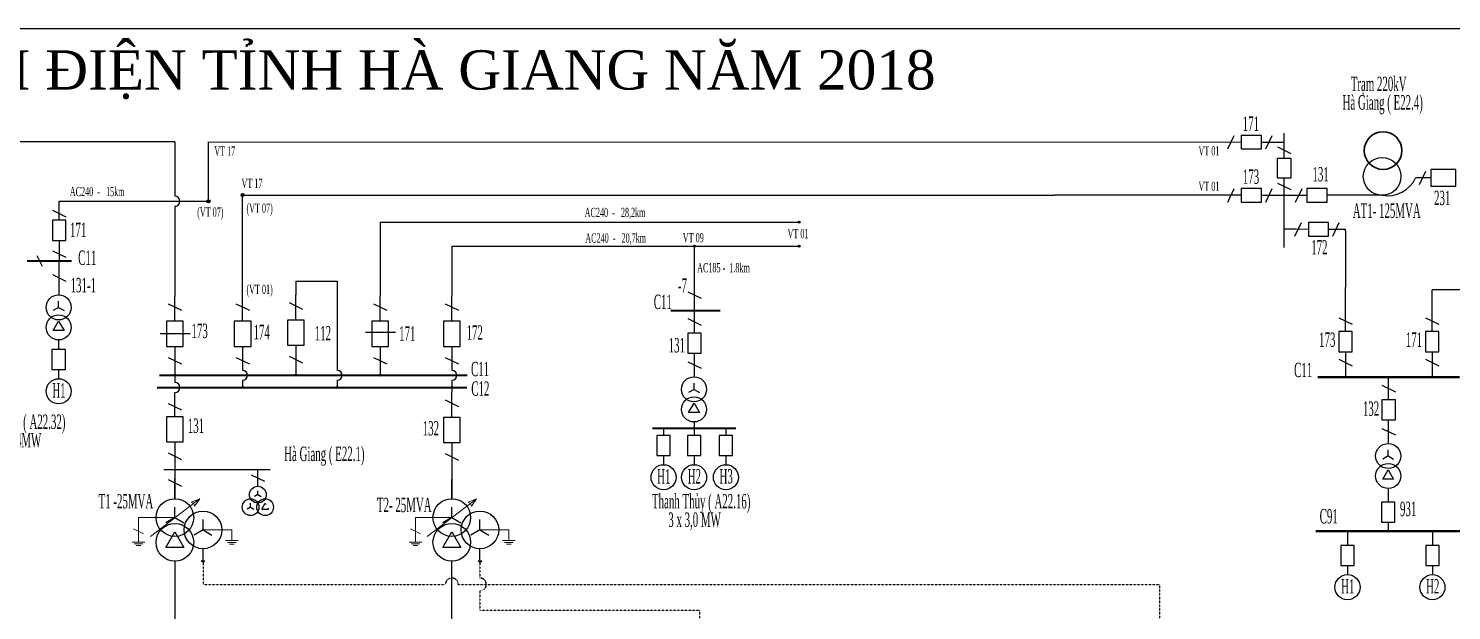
# Model space of a CAD drawing. Header units: inches. Extents: x 5954 to 16840, y 1852 to 5708.
# Drawn here: x 7157 to 7937, y 5389 to 5708 of the extents above; entities that cross this region are included whole.
import ezdxf

# ---------------------------------------------------------------- set-up
doc = ezdxf.new("R2010")
doc.units = ezdxf.units.IN
doc.header["$LTSCALE"] = 0.007
doc.header["$MEASUREMENT"] = 0
doc.linetypes.add('HIDDENX2', pattern=[0.75, 0.5, -0.25])
doc.layers.get('0').update_dxf_attribs({"color": 8, "lineweight": 25})
for name, color, linetype, lineweight in [('0.4+6kV', 6, 'Continuous', 25), ('Cap 22', 170, 'HIDDENX2', 25), ('DZ 22+10', 170, 'Continuous', 25), ('DZ 35', 30, 'Continuous', 25), ('DZ110', 1, 'Continuous', 25), ('TC 110', 1, 'Continuous', 35), ('TC04', 6, 'Continuous', 35), ('Tiep dat', 7, 'Continuous', 15)]:
    doc.layers.add(name, color=color, linetype=linetype, lineweight=lineweight)
for name, color, linetype in [('BINHDO', 3, 'Continuous'), ('Chu', 7, 'Continuous'), ('so', 7, 'Continuous')]:
    doc.layers.add(name, color=color, linetype=linetype)
doc.styles.add('chu', font='times.ttf', dxfattribs={"width": 0.5, "height": 0.2})
doc.styles.get("Standard").update_dxf_attribs({"font": 'tahoma.ttf'})

msp = doc.modelspace()

# ---------------------------------------------------------------- hatches: boundary and pattern name
at = {"layer": 'DZ110'}
for points in [[(7254.93, 5613.06, 1), (7256.66, 5613.06, 1)], [(7273.67, 5616.45, 1), (7275.4, 5616.45, 1)], [(7579.83, 5601.64, 1), (7578.76, 5601.64, 1)], [(7522.49, 5588.47, 1), (7521.41, 5588.47, 1)], [(7579.83, 5588.47, 1), (7578.76, 5588.47, 1)], [(7237.96, 5517.87, 1), (7236.88, 5517.87, 1)], [(7304.15, 5517.87, 1), (7303.07, 5517.87, 1)], [(7350.39, 5517.87, 1), (7349.31, 5517.87, 1)], [(7350.39, 5517.87, 1), (7349.31, 5517.87, 1)], [(7275.07, 5511.19, 1), (7273.99, 5511.19, 1)], [(7326.83, 5511.19, 1), (7325.75, 5511.19, 1)], [(7389.62, 5511.19, 1), (7388.54, 5511.19, 1)]]:
    msp.add_hatch(color=1, dxfattribs=at).paths.add_polyline_path(points)

# ---------------------------------------------------------------- linework, layer by layer
at = {"color": 0}
msp.add_lwpolyline([(8371.67, 4027.59), (6031.74, 4027.59), (6031.74, 5707.54), (8371.67, 5707.54)], close=True, dxfattribs=at)
at = {"layer": '0.4+6kV', "color": 6}
for p, q in [((7170.78, 5542.34), (7173.76, 5547.51)), ((7176.74, 5542.34), (7170.78, 5542.34)), ((7173.76, 5547.51), (7176.74, 5542.34)), ((7173.76, 5537.19), (7173.76, 5532.03)), ((7173.76, 5521.03), (7173.76, 5516.01)), ((7173.76, 5519.98), (7173.76, 5516.01)), ((7173.76, 5512.36), (7173.76, 5512.36)), ((7518.73, 5497.52), (7521.71, 5502.68)), ((7521.71, 5502.68), (7524.69, 5497.52)), ((7524.69, 5497.52), (7518.73, 5497.52)), ((7505.04, 5488.69), (7505.04, 5485.01)), ((7521.75, 5492.37), (7521.75, 5485.01)), ((7539.18, 5488.69), (7539.18, 5485.01)), ((7505.04, 5474.01), (7505.04, 5468.99)), ((7505.04, 5472.96), (7505.04, 5468.99)), ((7521.75, 5474.01), (7521.75, 5468.99)), ((7521.75, 5472.96), (7521.75, 5468.99)), ((7539.18, 5474.01), (7539.18, 5468.99)), ((7539.18, 5472.96), (7539.18, 5468.99)), ((7505.04, 5465.34), (7505.04, 5465.34)), ((7521.75, 5465.34), (7521.75, 5465.34)), ((7539.18, 5465.34), (7539.18, 5465.34)), ((7898.9, 5461.07), (7901.88, 5466.23)), ((7901.88, 5466.23), (7904.86, 5461.07)), ((7904.86, 5461.07), (7898.9, 5461.07)), ((7901.92, 5455.91), (7901.92, 5448.56)), ((7879.6, 5432.22), (7879.6, 5424.86)), ((7901.92, 5437.56), (7901.92, 5432.54)), ((7901.92, 5436.51), (7901.92, 5432.54)), ((7926.1, 5432.22), (7926.1, 5424.86)), ((7879.6, 5413.86), (7879.6, 5408.85)), ((7879.6, 5412.81), (7879.6, 5408.85)), ((7926.1, 5413.86), (7926.1, 5408.85)), ((7926.1, 5412.81), (7926.1, 5408.85)), ((7879.6, 5405.19), (7879.6, 5405.19)), ((7926.1, 5405.19), (7926.1, 5405.19))]:
    msp.add_line(p, q, dxfattribs=at)
for centre in [(7173.76, 5544.07), (7173.76, 5509.14), (7173.76, 5509.14), (7521.71, 5499.24), (7505.04, 5462.12), (7505.04, 5462.12), (7521.75, 5462.12), (7521.75, 5462.12), (7539.18, 5462.12), (7539.18, 5462.12), (7901.88, 5462.79), (7879.6, 5401.97), (7926.1, 5401.97)]:
    msp.add_circle(centre, 6.87, dxfattribs=at)
at = {"layer": 'BINHDO', "color": 3, "lineweight": 30}
msp.add_circle((7899.04, 5640.76), 10.31, dxfattribs=at)
at = {"layer": 'Cap 22'}
for p, q in [((7252.82, 5415.51), (7252.82, 5403.51)), ((7404.49, 5415.51), (7404.48, 5407.01)), ((7252.82, 5403.51), (7385.58, 5403.51)), ((7392.58, 5403.51), (7776.8, 5403.5)), ((7776.8, 5361.23), (7776.8, 5403.5)), ((7404.48, 5400.01), (7404.48, 5389.35)), ((7404.48, 5389.35), (7524.95, 5389.35)), ((7524.95, 5361.23), (7524.95, 5389.35))]:
    msp.add_line(p, q, dxfattribs=at)
for centre, start, end in [((7389.08, 5403.51), 359.99926, 179.99926), ((7404.48, 5403.51), 269.99926, 89.99926)]:
    msp.add_arc(centre, 3.5, start, end, dxfattribs=at)
at = {"layer": 'DZ 22+10', "color": 170}
for p, q in [((7252.82, 5433.3), (7247.91, 5430.46)), ((7252.82, 5433.3), (7252.82, 5438.97)), ((7252.82, 5433.3), (7257.74, 5430.46)), ((7404.49, 5433.3), (7399.57, 5430.46)), ((7404.49, 5433.3), (7404.49, 5438.97)), ((7404.49, 5433.3), (7409.4, 5430.46)), ((7252.82, 5416.31), (7252.82, 5422.99)), ((7404.49, 5416.31), (7404.49, 5422.99)), ((7252.82, 5415.51), (7251.81, 5416.31)), ((7251.81, 5416.31), (7253.84, 5416.31)), ((7252.82, 5415.51), (7253.84, 5416.31)), ((7404.49, 5415.51), (7403.47, 5416.31)), ((7403.47, 5416.31), (7405.5, 5416.31)), ((7404.49, 5415.51), (7405.5, 5416.31))]:
    msp.add_line(p, q, dxfattribs=at)
for centre in [(7252.82, 5433.3), (7404.49, 5433.3)]:
    msp.add_circle(centre, 10.31, dxfattribs=at)
at = {"layer": 'DZ 35'}
for p, q in [((7232.5, 5423.69), (7237.42, 5432.2)), ((7237.42, 5432.2), (7242.33, 5423.69)), ((7384.17, 5423.69), (7389.08, 5432.2)), ((7389.08, 5432.2), (7393.99, 5423.69)), ((7242.33, 5423.69), (7232.5, 5423.69)), ((7393.99, 5423.69), (7384.17, 5423.69)), ((7237.42, 5416.21), (7237.42, 5356.8)), ((7389.08, 5362.75), (7389.08, 5416.21))]:
    msp.add_line(p, q, dxfattribs=at)
for centre in [(7237.42, 5426.52), (7389.08, 5426.52)]:
    msp.add_circle(centre, 10.31, dxfattribs=at)
at = {"layer": 'DZ110', "color": 1}
for p, q in [((7844.95, 5636.63), (7844.95, 5650.26)), ((7237.42, 5645.51), (7067.05, 5645.51)), ((7237.42, 5645.51), (7237.42, 5615.81)), ((7255.8, 5645.51), (7821.4, 5645.38)), ((7255.8, 5613.06), (7255.8, 5645.51)), ((7814.05, 5641.71), (7817.61, 5649.04)), ((7832.4, 5645.38), (7844.95, 5645.37)), ((7834.78, 5641.71), (7838.34, 5649.04)), ((7841.29, 5642.75), (7848.62, 5639.2)), ((7918.97, 5622.19), (7922.53, 5629.52)), ((7814.05, 5612.64), (7817.61, 5619.98)), ((7834.78, 5612.64), (7838.34, 5619.98)), ((7841.29, 5623), (7848.62, 5619.45)), ((7844.95, 5587.83), (7844.95, 5625.63)), ((7851.17, 5612.64), (7854.73, 5619.98)), ((7925.2, 5625.86), (7916.9, 5625.86)), ((7174, 5602.68), (7174, 5613.06)), ((7174, 5613.06), (7256.66, 5613.06)), ((7274.53, 5547.4), (7274.53, 5616.45)), ((7274.54, 5616.45), (7719.04, 5616.31)), ((7821.4, 5616.31), (7719.04, 5616.3)), ((7832.4, 5616.31), (7857.4, 5616.31)), ((7898.56, 5616.31), (7868.4, 5616.31)), ((7170.33, 5608.17), (7177.67, 5604.61)), ((7237.42, 5610.31), (7237.42, 5561.15)), ((7349.85, 5601.64), (7579.29, 5601.64)), ((7349.85, 5601.64), (7349.85, 5561.15)), ((7851.25, 5597.71), (7844.95, 5597.71)), ((7858.17, 5597.71), (7844.95, 5597.7)), ((7850.82, 5594.04), (7854.38, 5601.37)), ((7869.17, 5597.71), (7878.56, 5597.72)), ((7871.55, 5594.04), (7875.11, 5601.37)), ((7878.56, 5596.84), (7878.53, 5565.92)), ((7878.56, 5596.84), (7878.56, 5597.71)), ((7174, 5591.68), (7174, 5580.54)), ((7389.08, 5588.47), (7389.08, 5561.15)), ((7389.08, 5588.47), (7579.29, 5588.47)), ((7521.95, 5553.3), (7521.95, 5588.47)), ((7161.88, 5583.47), (7164.73, 5577.61)), ((7170.33, 5585.96), (7177.67, 5582.4)), ((7174, 5561.89), (7174, 5580.54)), ((7170.33, 5572.99), (7177.67, 5569.44)), ((7303.61, 5569.42), (7303.61, 5561.81)), ((7303.61, 5569.42), (7326.29, 5569.42)), ((7326.29, 5569.42), (7326.29, 5520.62)), ((7878.5, 5541.76), (7878.5, 5565.92)), ((8105.93, 5564.57), (7926, 5564.57)), ((7926, 5541.76), (7926, 5564.57)), ((7173.76, 5555.02), (7173.76, 5558.46)), ((7233.75, 5556.98), (7241.08, 5553.42)), ((7237.42, 5547.4), (7237.42, 5561.15)), ((7270.87, 5556.98), (7278.2, 5553.42)), ((7299.95, 5557.64), (7307.28, 5554.08)), ((7303.61, 5548.07), (7303.61, 5561.81)), ((7346.19, 5556.98), (7353.52, 5553.42)), ((7349.85, 5547.4), (7349.85, 5561.15)), ((7385.41, 5556.98), (7392.75, 5553.42)), ((7389.08, 5547.4), (7389.08, 5561.15)), ((7518.29, 5563.58), (7525.62, 5560.02)), ((7173.76, 5555.02), (7170.78, 5553.3)), ((7173.76, 5555.02), (7176.74, 5553.3)), ((7518.29, 5548.89), (7525.62, 5545.33)), ((7521.95, 5540.92), (7521.95, 5553.3)), ((7874.83, 5549.31), (7882.17, 5545.75)), ((7922.33, 5549.31), (7929.67, 5545.75)), ((7341.83, 5541.4), (7358.25, 5541.4)), ((7229.39, 5540.74), (7245.82, 5540.74)), ((7237.42, 5533.65), (7237.42, 5519.91)), ((7274.53, 5533.65), (7274.53, 5520.62)), ((7303.61, 5534.32), (7303.61, 5520.57)), ((7349.85, 5533.65), (7349.85, 5519.91)), ((7389.08, 5533.65), (7389.08, 5520.62)), ((7233.75, 5527.64), (7241.08, 5524.08)), ((7237.42, 5531.66), (7237.42, 5517.87)), ((7270.87, 5527.64), (7278.2, 5524.08)), ((7274.53, 5531.66), (7274.53, 5520.62)), ((7299.95, 5528.3), (7307.28, 5524.74)), ((7303.61, 5532.32), (7303.61, 5517.87)), ((7346.19, 5527.64), (7353.52, 5524.08)), ((7349.85, 5531.66), (7349.85, 5517.87)), ((7385.41, 5527.64), (7392.75, 5524.08)), ((7389.08, 5531.66), (7389.08, 5520.62)), ((7521.95, 5517.06), (7521.95, 5529.92)), ((7874.83, 5526.64), (7882.17, 5523.08)), ((7878.5, 5530.76), (7878.5, 5516.83)), ((7922.33, 5526.64), (7929.67, 5523.08)), ((7926, 5530.76), (7926, 5516.83)), ((7237.42, 5517.87), (7237.42, 5513.94)), ((7518.29, 5525.27), (7525.62, 5521.71)), ((7274.53, 5515.12), (7274.53, 5511.19)), ((7326.29, 5515.12), (7326.29, 5511.19)), ((7389.08, 5515.12), (7389.08, 5511.19)), ((7389.08, 5511.19), (7389.08, 5508.56)), ((7521.71, 5510.19), (7518.73, 5508.47)), ((7521.71, 5510.19), (7521.71, 5513.64)), ((7521.71, 5510.19), (7524.69, 5508.47)), ((7898.45, 5512.44), (7905.79, 5508.88)), ((7902.12, 5504.47), (7902.12, 5516.85)), ((7233.75, 5502.5), (7241.08, 5498.94)), ((7237.42, 5495.19), (7237.42, 5508.44)), ((7385.41, 5504.39), (7392.75, 5500.83)), ((7389.08, 5494.81), (7389.08, 5508.56)), ((7898.45, 5488.82), (7905.79, 5485.26)), ((7902.12, 5480.61), (7902.12, 5493.47)), ((7237.42, 5481.44), (7237.42, 5467.7)), ((7389.08, 5481.06), (7389.08, 5467.32)), ((7233.75, 5475.43), (7241.08, 5471.87)), ((7385.41, 5475.05), (7392.75, 5471.49)), ((7901.88, 5473.74), (7898.9, 5472.02)), ((7901.88, 5473.74), (7901.88, 5477.18)), ((7901.88, 5473.74), (7904.86, 5472.02)), ((7231.4, 5466.35), (7289.54, 5466.34)), ((7237.42, 5467.7), (7237.42, 5450.39)), ((7279.19, 5463.44), (7286.52, 5459.89)), ((7282.86, 5457.2), (7282.86, 5466.34)), ((7389.08, 5467.32), (7389.08, 5450.39)), ((7233.75, 5460.82), (7241.08, 5457.26)), ((7237.42, 5450.39), (7237.42, 5461.48)), ((7389.08, 5450.39), (7389.08, 5461.1)), ((7278.89, 5445.74), (7278.89, 5447.85)), ((7282.86, 5452.61), (7281.03, 5451.56)), ((7282.86, 5452.61), (7282.86, 5454.72)), ((7282.86, 5452.61), (7284.68, 5451.56)), ((7285, 5444.69), (7286.83, 5447.85)), ((7286.83, 5447.85), (7287.22, 5447.17)), ((7237.42, 5440.08), (7232.5, 5437.24)), ((7237.42, 5440.08), (7237.42, 5445.75)), ((7237.42, 5440.08), (7242.33, 5437.24)), ((7278.89, 5445.74), (7277.06, 5444.69)), ((7278.89, 5445.74), (7280.71, 5444.69)), ((7285, 5444.69), (7288.65, 5444.69)), ((7288.33, 5445.24), (7288.65, 5444.69)), ((7389.08, 5440.08), (7384.17, 5437.24)), ((7389.08, 5440.08), (7389.08, 5445.75)), ((7389.08, 5440.08), (7393.99, 5437.24))]:
    msp.add_line(p, q, dxfattribs=at)
for points in [[(7832.4, 5649.04), (7821.4, 5649.04), (7821.4, 5641.71), (7832.4, 5641.71)], [(7841.29, 5625.63), (7841.29, 5636.63), (7848.62, 5636.63), (7848.62, 5625.63)], [(7925.2, 5621.27), (7938.95, 5621.27), (7938.95, 5630.44), (7925.2, 5630.44)], [(7832.4, 5619.98), (7821.4, 5619.98), (7821.4, 5612.64), (7832.4, 5612.64)], [(7868.4, 5619.98), (7857.4, 5619.98), (7857.4, 5612.64), (7868.4, 5612.64)], [(7177.67, 5591.68), (7177.67, 5602.68), (7170.33, 5602.68), (7170.33, 5591.68)], [(7869.17, 5601.37), (7858.17, 5601.37), (7858.17, 5594.04), (7869.17, 5594.04)], [(7232.84, 5547.4), (7232.84, 5533.65), (7242, 5533.65), (7242, 5547.4)], [(7269.95, 5547.4), (7269.95, 5533.65), (7279.12, 5533.65), (7279.12, 5547.4)], [(7299.03, 5548.07), (7299.03, 5534.32), (7308.2, 5534.32), (7308.2, 5548.07)], [(7345.27, 5547.4), (7345.27, 5533.65), (7354.43, 5533.65), (7354.43, 5547.4)], [(7384.5, 5547.4), (7384.5, 5533.65), (7393.66, 5533.65), (7393.66, 5547.4)], [(7882.17, 5530.76), (7882.17, 5541.76), (7874.83, 5541.76), (7874.83, 5530.76)], [(7929.67, 5530.76), (7929.67, 5541.76), (7922.33, 5541.76), (7922.33, 5530.76)], [(7525.62, 5529.92), (7525.62, 5540.92), (7518.29, 5540.92), (7518.29, 5529.92)], [(7177.43, 5521.03), (7177.43, 5532.03), (7170.09, 5532.03), (7170.09, 5521.03)], [(7905.79, 5493.47), (7905.79, 5504.47), (7898.45, 5504.47), (7898.45, 5493.47)], [(7232.84, 5495.19), (7232.84, 5481.44), (7242, 5481.44), (7242, 5495.19)], [(7384.5, 5494.81), (7384.5, 5481.06), (7393.66, 5481.06), (7393.66, 5494.81)], [(7508.71, 5474.01), (7508.71, 5485.01), (7501.37, 5485.01), (7501.37, 5474.01)], [(7525.42, 5474.01), (7525.42, 5485.01), (7518.09, 5485.01), (7518.09, 5474.01)], [(7542.84, 5474.01), (7542.84, 5485.01), (7535.51, 5485.01), (7535.51, 5474.01)], [(7905.59, 5437.56), (7905.59, 5448.56), (7898.25, 5448.56), (7898.25, 5437.56)], [(7883.27, 5413.86), (7883.27, 5424.86), (7875.93, 5424.86), (7875.93, 5413.86)], [(7929.77, 5413.86), (7929.77, 5424.86), (7922.43, 5424.86), (7922.43, 5413.86)]]:
    msp.add_lwpolyline(points, close=True, dxfattribs=at)
for centre, radius in [((7898.56, 5626.62), 10.31), ((7255.8, 5613.06), 0.864), ((7274.53, 5616.45), 0.864), ((7579.29, 5601.64), 0.54), ((7521.95, 5588.47), 0.54), ((7579.29, 5588.47), 0.54), ((7173.76, 5555.02), 6.87), ((7237.42, 5517.87), 0.54), ((7303.61, 5517.87), 0.54), ((7349.85, 5517.87), 0.54), ((7349.85, 5517.87), 0.54), ((7274.53, 5511.19), 0.54), ((7326.29, 5511.19), 0.54), ((7389.08, 5511.19), 0.54), ((7521.71, 5510.19), 6.87), ((7901.88, 5473.74), 6.87), ((7282.86, 5452.61), 4.58), ((7237.42, 5440.08), 10.31), ((7278.89, 5445.74), 4.58), ((7286.83, 5445.74), 4.58), ((7389.08, 5440.08), 10.31)]:
    msp.add_circle(centre, radius, dxfattribs=at)
for centre, radius, start, end in [((7901.39, 5633.25), 17.18, 260.50509, 334.49161), ((7237.42, 5613.06), 2.75, 270, 90), ((7274.53, 5517.87), 2.75, 270, 90), ((7326.29, 5517.87), 2.75, 270, 90), ((7389.08, 5517.87), 2.75, 270, 90), ((7237.42, 5511.19), 2.75, 270, 90)]:
    msp.add_arc(centre, radius, start, end, dxfattribs=at)
at = {"layer": 'TC 110', "color": 1}
for p, q in [((7156.48, 5580.54), (7180.88, 5580.54)), ((7509.06, 5553.3), (7536.1, 5553.3)), ((7228.91, 5517.87), (7397.41, 5517.87)), ((7227.66, 5511.19), (7397.23, 5511.19))]:
    msp.add_line(p, q, dxfattribs=at)
at = {"layer": 'TC 110', "lineweight": 40}
msp.add_line((7863.37, 5516.85), (7940.87, 5516.85), dxfattribs=at)
at = {"layer": 'TC 110', "color": 1, "lineweight": 40}
msp.add_line((7862.17, 5432.54), (7941.67, 5432.54), dxfattribs=at)
at = {"layer": 'TC04'}
msp.add_line((7544.58, 5488.69), (7498.93, 5488.69), dxfattribs=at)
at = {"layer": 'Tiep dat'}
for p, q in [((7224, 5429.75), (7250.98, 5450.25)), ((7251.02, 5450.28), (7246.36, 5448.56)), ((7246.36, 5448.56), (7247.73, 5447.78)), ((7248.12, 5446.24), (7247.73, 5447.78)), ((7251.02, 5450.28), (7248.12, 5446.24)), ((7375.66, 5429.75), (7402.64, 5450.25)), ((7402.68, 5450.28), (7398.02, 5448.56)), ((7398.02, 5448.56), (7399.39, 5447.78)), ((7399.78, 5446.24), (7399.39, 5447.78)), ((7402.68, 5450.28), (7399.78, 5446.24)), ((7237.42, 5440.08), (7217.51, 5440.08)), ((7217.51, 5440.08), (7217.51, 5432.47)), ((7217.51, 5440.08), (7217.51, 5432.47)), ((7217.51, 5440.08), (7217.51, 5432.47)), ((7389.08, 5440.08), (7369.17, 5440.08)), ((7369.17, 5440.08), (7369.17, 5432.47)), ((7369.17, 5440.08), (7369.17, 5432.47)), ((7369.17, 5440.08), (7369.17, 5432.47)), ((7214.76, 5433.81), (7220.26, 5431.14)), ((7214.76, 5433.81), (7220.26, 5431.14)), ((7214.76, 5433.81), (7220.26, 5431.14)), ((7217.51, 5432.47), (7217.51, 5426.6)), ((7217.51, 5432.47), (7217.51, 5426.6)), ((7217.51, 5432.47), (7217.51, 5426.6)), ((7268.59, 5433.3), (7252.82, 5433.3)), ((7268.59, 5433.3), (7268.59, 5427.43)), ((7268.59, 5433.3), (7268.59, 5427.43)), ((7366.42, 5433.81), (7371.92, 5431.14)), ((7366.42, 5433.81), (7371.92, 5431.14)), ((7366.42, 5433.81), (7371.92, 5431.14)), ((7369.17, 5432.47), (7369.17, 5426.6)), ((7369.17, 5432.47), (7369.17, 5426.6)), ((7369.17, 5432.47), (7369.17, 5426.6)), ((7420.25, 5433.3), (7404.49, 5433.3)), ((7420.25, 5433.3), (7420.25, 5427.43)), ((7420.25, 5433.3), (7420.25, 5427.43)), ((7214.07, 5426.6), (7220.95, 5426.6)), ((7214.07, 5426.6), (7220.95, 5426.6)), ((7214.07, 5426.6), (7220.95, 5426.6)), ((7215.16, 5425.66), (7219.86, 5425.66)), ((7215.16, 5425.66), (7219.86, 5425.66)), ((7215.16, 5425.66), (7219.86, 5425.66)), ((7216.22, 5424.75), (7218.8, 5424.75)), ((7216.22, 5424.75), (7218.8, 5424.75)), ((7216.22, 5424.75), (7218.8, 5424.75)), ((7272.03, 5427.43), (7265.15, 5427.43)), ((7272.03, 5427.43), (7265.15, 5427.43)), ((7270.94, 5426.49), (7266.24, 5426.49)), ((7270.94, 5426.49), (7266.24, 5426.49)), ((7269.88, 5425.57), (7267.29, 5425.57)), ((7269.88, 5425.57), (7267.29, 5425.57)), ((7365.73, 5426.6), (7372.61, 5426.6)), ((7365.73, 5426.6), (7372.61, 5426.6)), ((7365.73, 5426.6), (7372.61, 5426.6)), ((7366.82, 5425.66), (7371.52, 5425.66)), ((7366.82, 5425.66), (7371.52, 5425.66)), ((7366.82, 5425.66), (7371.52, 5425.66)), ((7367.88, 5424.75), (7370.47, 5424.75)), ((7367.88, 5424.75), (7370.47, 5424.75)), ((7367.88, 5424.75), (7370.47, 5424.75)), ((7423.69, 5427.43), (7416.81, 5427.43)), ((7423.69, 5427.43), (7416.81, 5427.43)), ((7422.6, 5426.49), (7417.9, 5426.49)), ((7422.6, 5426.49), (7417.9, 5426.49)), ((7421.54, 5425.57), (7418.95, 5425.57)), ((7421.54, 5425.57), (7418.95, 5425.57))]:
    msp.add_line(p, q, dxfattribs=at)

# ---------------------------------------------------------------- texts
at = {"layer": 'Chu', "style": 'chu', "width": 0.5}
for s, height, p in [('171', 7.882, (7822.2, 5651.54)), ('173', 7.882, (7822.27, 5622.59)), ('131', 7.882, (7860.42, 5623.93)), ('AT1- 125MVA', 7.8819, (7882.49, 5603.98)), ('231', 7.882, (7927.01, 5610.94)), ('171', 7.882, (7179.98, 5593.51)), ('172', 7.882, (7859.72, 5583.95)), ('C11', 7.882, (7184.46, 5578.22)), ('131-1', 7.882, (7180.34, 5563.25)), ('-7', 7.882, (7512.87, 5563.05)), ('C11', 7.882, (7499.7, 5554.12)), ('173', 7.882, (7246.52, 5538.24)), ('174', 7.882, (7280.49, 5537.6)), ('112', 7.882, (7314.02, 5536.95)), ('171', 7.882, (7360.22, 5536.81)), ('172', 7.882, (7397.16, 5537.34)), ('173', 7.882, (7864.02, 5533.43)), ('171', 7.882, (7911.52, 5533.43)), ('131', 7.882, (7507.85, 5530.4)), ('C11', 7.882, (7399.61, 5517.41)), ('C11', 7.882, (7850.34, 5516.88)), ('H1', 7.882, (7170.28, 5505.71)), ('C12', 7.882, (7399.75, 5506.67)), ('132', 7.882, (7888.01, 5495.72)), ('131', 7.882, (7244.5, 5486.36)), ('132', 7.882, (7373.18, 5485)), ('H1', 7.882, (7501.56, 5458.69)), ('H2', 7.882, (7518.27, 5458.69)), ('H3', 7.882, (7535.7, 5458.69)), ('T1 -25MVA', 7.882, (7195.65, 5445.08)), ('T2- 25MVA', 7.882, (7348.08, 5443.03)), ('931', 7.882, (7908.34, 5440.88)), ('C91', 7.882, (7864.34, 5436.88)), ('H1', 7.882, (7876.12, 5398.54)), ('H2', 7.882, (7922.62, 5398.54))]:
    msp.add_text(s, height=height, dxfattribs=at).set_placement(p)
at = {"layer": 'Chu', "insert": (6695.12, 5695.64), "char_height": 21.48299, "width": 981.9061, "attachment_point": 1}
msp.add_mtext('{\\fTimes New Roman|b0|i0|c0|p18;S\\fTimes New Roman|b0|i0|c163|p18;Ơ\\fTimes New Roman|b0|i0|c0|p18; \\fTimes New Roman|b0|i0|c238|p18;Đ\\fTimes New Roman|b0|i0|c0|p18;Ồ KẾT DÂY CƠ BẢN L\\fTimes New Roman|b0|i0|c163|p18;Ư\\fTimes New Roman|b0|i0|c0|p18;ỚI \\fTimes New Roman|b0|i0|c238|p18;Đ\\fTimes New Roman|b0|i0|c0|p18;IỆN TỈNH HÀ GIANG NĂM 2018}', dxfattribs=at)
at = {"layer": 'Chu', "char_height": 7.8819, "attachment_point": 1, "line_spacing_factor": 0.769231, "style": 'chu'}
for s, insert, width in [('   Trạm 220kV\\PHà Giang ( E22.4)\\P ', (7876.89, 5681.19), 54.2721), ('Sông Lô 2 ( A22.32)\\P       2 x 14MW', (7128.04, 5496.4), 54.2721), ('Hà Giang ( E22.1)\\P ', (7297.29, 5478.87), 54.2721), ('Thanh Thủy ( A22.16) \\P      3 x 3,0 MW', (7498.71, 5452.95), 79.8495)]:
    msp.add_mtext(s, dxfattribs=dict(at, insert=insert, width=width))
at = {"layer": 'so', "style": 'chu', "width": 0.5}
for s, height, p in [('VT 17', 5.052, (7259.01, 5637.97)), ('VT 01', 5.052, (7797.98, 5638.13)), ('AC240  -   15km', 5.0525, (7179.88, 5615.86)), ('VT 17', 5.052, (7273.92, 5620.33)), ('VT 01', 5.052, (7797.98, 5618.76)), ('(VT 07)', 5.052, (7276.62, 5606.76)), ('(VT 07)', 5.052, (7249.62, 5604.62)), ('AC240  -   28,2km', 5.0525, (7461.85, 5604.41)), ('AC240  -   20,7km', 5.0525, (7462.19, 5590.46)), ('VT 09', 5.052, (7515.6, 5590.6)), ('VT 01', 5.052, (7572.94, 5592.87)), ('AC185 -  1.8km', 5.0525, (7523.43, 5574.2)), ('(VT 01)', 5.052, (7276.62, 5562.36))]:
    msp.add_text(s, height=height, dxfattribs=at).set_placement(p)

doc.saveas('drawing.dxf')
